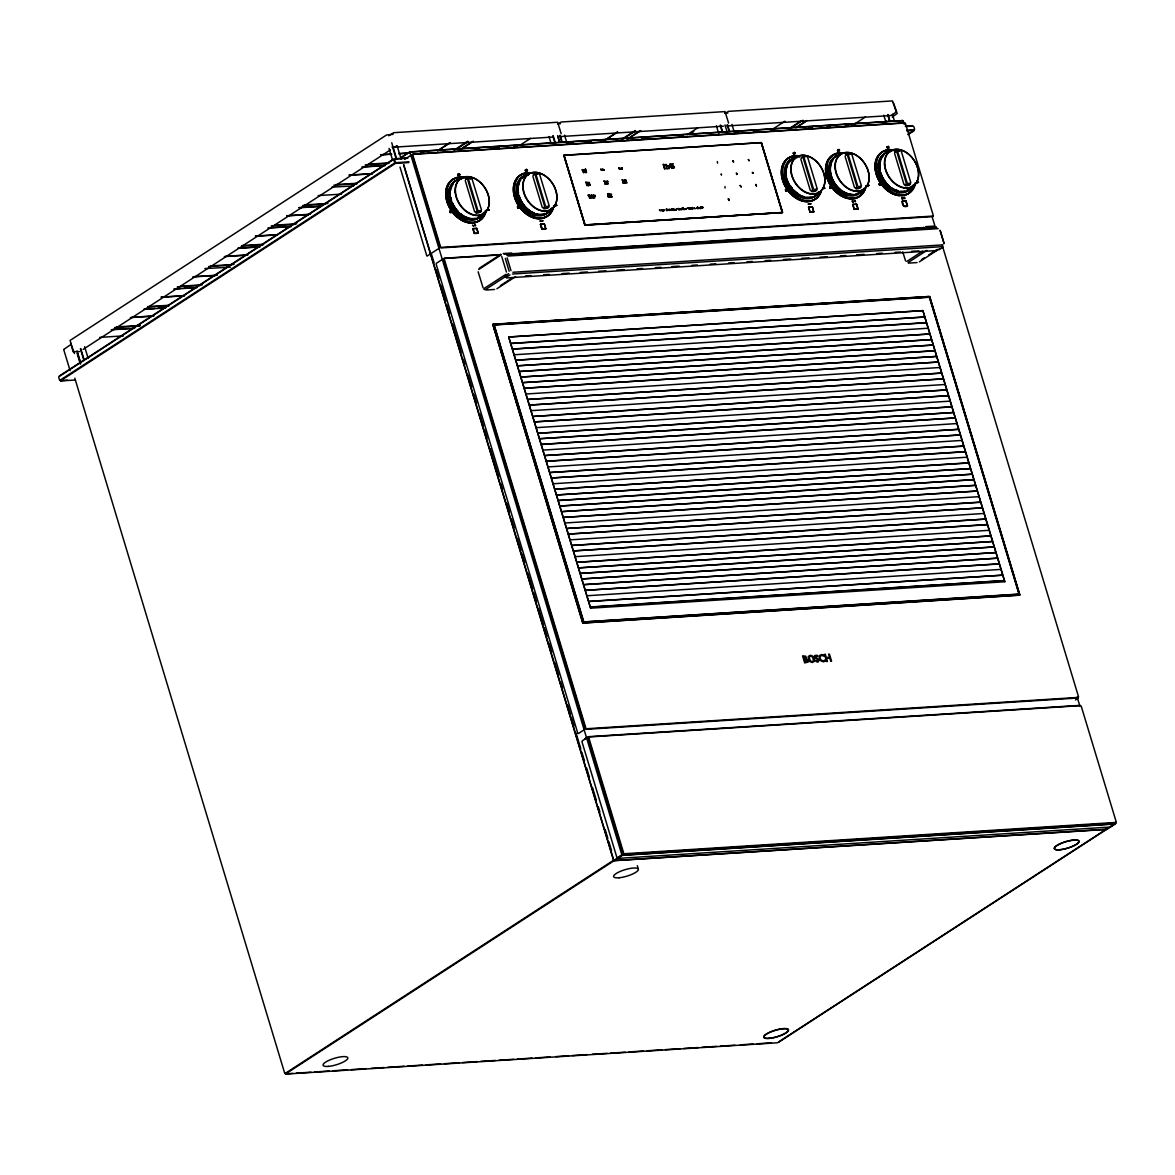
<?xml version="1.0" encoding="UTF-8"?>
<svg xmlns="http://www.w3.org/2000/svg" width="1175" height="1175" viewBox="0 0 1175 1175"><rect width="100%" height="100%" fill="white"/><g stroke="black" fill="none" stroke-linecap="round" stroke-linejoin="round"><path stroke-width="1.5" d="M612.322 196.666L611.925 196.372M591.48 195.344L591.157 196.269L591.348 195.461M610.838 194.11L610.515 195.05L610.706 194.228M686.508 208.636L686.229 209.356L686.42 208.386M608.723 193.963L607.93 194.022M608.87 195.975L608.077 196.034C609.164 199.339 606.814 194.154 608.562 196.284L608.944 195.637L609.223 197.15M661.598 210.119L662.406 210.824M667.65 210.545L667.092 209.121L666.577 209.811C667.4 209.473 669.192 211.015 667.943 209.738M450.069 211.882L450.803 212.558L450.025 211.735M517.72 207.578L518.454 208.254L517.676 207.417M589.116 182.624L589.703 183.315M588.866 184.666L589.6 185.342L588.822 184.519M593.61 195.402L594.344 196.078L593.654 195.123M606.462 181.523L607.034 182.213M662.847 210.163L663.552 210.795L662.817 210.017M671.131 209.635L671.836 210.281L671.087 209.488M681.221 208.988L681.926 209.635M694.41 208.151L695.115 208.797L694.366 208.004M785.708 190.497L786.457 191.172L785.678 190.35M879.385 184.534L879.957 185.224M472.57 225.394L473.804 226.055L472.526 225.262M540.221 221.091C542.688 220.782 539.619 222.031 540.133 220.812M591.803 195.505L593.052 196.152L591.759 195.358M673.907 209.444L675.082 210.061L673.863 209.312M852.448 201.204L853.168 201.894L852.492 200.94M829.902 187.53L830.519 188.367M683.953 208.665L684.687 209.458M901.827 197.914L902.444 198.751M561.18 133.774L557.655 122.244L393.728 132.687L388.661 135.757M728.588 123.111L725.063 111.581L561.136 122.024L557.523 124.139M806.168 658.999L805.8 656.208L802.554 655.826L804.699 662.935L808.077 662.083L808.136 660.776L806.168 659.013M693.911 208.386L694.014 208.195M583.74 170.448L582.932 169.699L583.784 170.581M602.481 170.272L601.673 169.508L602.364 170.287M625.541 182.903C623.646 182.668 626.892 182.184 625.717 182.962M699.727 208.357L699.507 207.843M585.444 170.228L584.651 169.685L585.502 170.419M612.234 196.857L611.529 196.387M670.969 210.237L670.293 209.796M686.009 209.282L685.73 208.812M689.769 209.032L689.49 208.577M692.222 208.636L691.047 208.342L691.899 207.637M697.715 208.283L696.54 207.99L697.392 207.285M590.07 198.164L589.439 197.077M606.285 183.785L604.993 183.476M590.584 195.814L590.54 195.711M855.077 200.954L855.473 201.748L855.033 200.235M63.92 349.269L71.029 344.451M83.146 349.372L390.467 149.871M393.552 147.874L396.621 145.876M59.279 376.059L393.522 159.08M59.014 376.587L393.243 159.624M409.634 152.016L401.542 157.259L409.546 152.162M60.101 380.201L394.33 163.222M60.674 380.685L394.918 163.707M404.729 159.286L411.749 154.718M437.849 150.503L450.098 142.542M437.673 150.855L449.937 142.895M453.976 150.209L467.768 141.25M455.885 149.519L468.135 141.573M462.788 147.844L471.983 141.881M459.543 150.194L473.349 141.235M465.814 178.908L467.077 178.086M465.506 179.525L466.769 178.703M519.805 145.333L530.571 138.356M470.103 179.232L471.366 178.409M475.376 212.22L476.639 211.397M533.465 174.605L534.728 173.782M533.156 175.222L534.419 174.399M476.037 212.778L477.3 211.955M537.092 174.37L538.356 173.547M479.988 211.926L481.251 211.103M479.679 212.543L480.942 211.72M603.935 140.706L617.639 131.806M605.287 140.06L617.462 132.158M427.215 256.003L439.847 247.793M621.487 139.472L635.205 130.572M623.396 138.797L635.572 130.88M630.285 137.123L639.42 131.189M436.322 263.332L443.137 258.897M627.068 139.458L640.772 130.557M543.026 207.916L544.289 207.094M543.687 208.474L544.95 207.652M547.623 207.623L548.887 206.8M547.315 208.239L548.578 207.417M479.268 268.297L500.844 254.285M478.666 269.53L500.227 255.533M687.213 134.67L697.965 127.693M689.196 134.552L693.808 131.556M724.931 113.476L728.529 111.361L892.471 100.918L896.334 111.904L891.561 115.312M484.335 288.345L505.911 274.333M504.707 276.169L508.613 273.628M485.672 289.447L507.233 275.449M506.117 277.344L510.023 274.803M500.388 285.628L510.449 279.092M496.893 288.742L515.59 276.61M771.108 130.175L784.915 121.231M788.777 128.883L801.042 120.922M790.687 128.207L802.951 120.247M797.59 126.533L806.784 120.555M795.886 127.869L806.608 120.907M511.566 343.497L924.138 317.044L511.551 343.32M801.453 157.538L802.716 156.716M801.144 158.155L802.408 157.333M854.622 124.021L865.373 117.03M513.255 349.107L925.841 322.831M514.944 354.718L927.53 328.266M883.013 122.993L886.082 120.996M892.236 117.015L897.186 113.476L893.323 102.489M845.692 154.718L846.955 153.896M845.383 155.335L846.646 154.513M849.319 154.483L850.582 153.661M519.982 371.388L932.598 345.083L520.07 371.52M811.014 190.849L812.277 190.027M811.69 191.407L812.953 190.585M815.626 190.556L816.889 189.733M815.318 191.172L816.581 190.35M908.275 134.082L914.4 130.102M907.996 134.626L914.135 130.645M895.13 151.56L896.393 150.752M894.821 152.177L896.084 151.369M898.757 151.34L900.021 150.518M526.841 393.948L939.339 367.54M855.253 188.029L856.516 187.207M855.914 188.588L857.177 187.765M859.542 188.353L860.805 187.53M531.878 410.618L944.465 384.533M904.691 184.886L905.954 184.064M905.352 185.444L906.615 184.622M909.288 184.593L910.552 183.77M908.98 185.209L910.243 184.387M536.96 427.627L949.532 401.174M541.998 444.297L954.614 417.992L542.086 444.429M543.731 450.069L956.318 423.602M547.08 461.129L959.74 434.985L547.124 461.29M548.857 466.872L961.356 440.463M920.466 229.243L923.344 227.377M963.089 446.045L550.546 472.482M553.895 483.718L966.467 457.251M906.836 261.438L922.654 251.156M908.158 262.539L926.855 250.407M557.288 494.939L969.904 468.634L557.317 494.91M921.45 259.66L924.314 257.795M928.632 254.99L937.268 249.394M919.393 261.834L939.515 248.762M939.016 249.776L942.923 247.235M558.962 500.359L971.593 474.245L559.021 500.521M564.059 517.367L976.675 491.077L564.088 517.352M565.792 522.948L978.334 496.702M570.83 539.81L983.46 513.504M572.519 545.42L985.149 519.115L572.563 545.391M575.912 556.627L988.498 530.351M579.304 567.848L991.92 541.543L579.334 567.819M580.949 573.297L993.565 546.992L581.023 573.429M934.257 350.723L521.671 376.999L934.345 350.855M584.327 584.518L996.958 558.213L584.372 584.68M998.691 563.985L586.075 590.276L998.647 563.824M587.75 595.71L1000.336 569.434M589.453 601.497L1002.084 575.207L589.409 601.336M591.157 607.108L1003.729 580.641L591.143 606.917M946.11 389.982L533.582 416.42L946.154 389.953M951.192 406.8L538.664 433.237L951.28 406.947M964.793 451.832L552.162 477.946L964.778 451.655M968.171 462.862L555.54 489.167L968.215 463.023M578.306 733.597L585.121 729.176M974.942 485.304L562.311 511.595L974.986 485.466M585.091 738.678L587.75 736.96M582.198 740.911L587.5 737.459M980.023 502.312L567.393 528.427L980.023 502.122M986.809 524.74L574.164 550.869L986.794 524.564M990.187 535.962L577.601 562.238L990.231 535.932M285.187 1073.451L613.35 860.408M617.448 857.706L622.765 854.254M613.761 860.57L621.854 855.327M285.672 1073.862L623.293 854.71M1075.477 699.962L1078.209 698.185M778.452 1042.034L1106.615 829.007M1110.698 826.289L1116 822.838M778.217 1042.504L1106.395 829.462M1110.448 826.789L1115.751 823.337M1107.129 829.3L1115.295 823.895M692.281 208.856L691.341 208.797L691.972 207.858M697.774 208.518L696.834 208.445L697.465 207.505M701.343 207.108L701.725 208.386L701.725 207.241M606.241 183.667C603.744 185.224 605.947 181.493 605.184 184.152M492.766 324.3L929.219 296.452M493.955 324.799L929.352 297.04M1019.092 594.271L583.784 622.001M1019.621 595.211L583.153 623.073M563.853 155.203L761.209 142.586M478.078 233.296L474.23 233.34L472.923 228.699L476.492 228.464M808.576 207.152L809.913 212.073M813.732 211.926L812.468 207.05L813.643 211.794L810.089 212.161M852.742 204.362L856.678 204.288M858.029 209.077L854.328 209.341M907.467 205.933C902.532 209.723 899.125 197.517 906.116 201.145M600.939 169.67C600.234 168.554 602.437 171.756 600.807 169.024M619.107 168.524C618.256 167.614 620.679 170.404 618.975 167.863M393.096 134.347L386.663 134.919L70.103 340.412L73.026 351.707L79.415 351.575M557.611 123.874L560.504 123.683M725.004 113.211L727.898 113.02M392.171 147.286L552.456 137.078M559.579 136.623L723.506 126.18M726.972 125.96L890.914 115.532M409.913 151.913L902.797 120.526M410.06 152.001L902.929 120.614M380.641 154.718L391.466 154.028M398.692 153.572L409.517 152.882M420.356 152.192L423.955 151.972M475.978 148.652L479.591 148.417M494.029 147.507L499.448 147.154M513.886 146.243L517.499 146.008M567.892 142.792L573.312 142.454M587.75 141.529L591.363 141.308M641.579 138.107L646.999 137.754M661.437 136.843L665.05 136.608M679.488 135.698L683.101 135.463M735.3 132.143L738.913 131.908M753.351 130.983L756.964 130.763M808.987 127.443L812.586 127.208M827.038 126.298L830.637 126.063M845.075 125.152L848.688 124.917M380.95 154.924L391.774 154.233M399.001 153.763L409.825 153.073M412.675 154.101L904.559 122.787M413.012 154.322L904.897 122.993M394.536 158.757L407.358 157.935M905.279 126.224L912.608 125.769M395.02 159.066L407.828 158.243M905.763 126.533L913.078 126.063M369.023 164.148L388.866 162.884M396.107 162.664L408.915 161.842M906.85 130.131L914.165 129.661M365.293 164.838L388.763 163.34M395.931 163.384L408.753 162.576M906.674 130.866L914.003 130.396M363.325 166.791L383.182 165.513M361.827 167.1L385.282 165.602M761.429 142.63L563.853 155.408L584.739 225.012M349.048 175.075L372.255 173.606M349.357 175.266L372.563 173.797M458.514 174.106L459.704 174.267L458.588 174.326M794.168 152.735C794.491 151.149 795.005 154.042 795.152 152.897M838.392 149.915L839.582 150.062L838.465 150.136M888.932 147.977C887.081 144.995 889.475 146.919 887.903 146.993M839.493 151.12C838.436 146.376 838.73 152.647 838.818 150.121M335.8 184.607L357.215 183.241M333.906 185.18L357.112 183.697M582.183 169.876C582.389 170.272 582.403 168.936 582.242 170.067M717.308 161.533L717.602 163.178M602.393 168.921L602.672 170.434M468.238 177.719L470.558 177.572M535.888 173.415L538.209 173.268M803.891 156.348L806.197 156.187M848.115 153.528L850.436 153.382M897.553 150.371L899.859 150.224M468.796 178.071L471.102 177.91M536.432 173.753L538.752 173.606M621.663 168.216L621.957 169.215M804.434 156.686L806.74 156.539M848.658 153.866L850.979 153.719M898.097 150.723L900.417 150.576M619.049 168.715L618.858 168.069M331.908 187.119L353.631 185.958M585.4 171.021L585.693 172.534M465.976 179.188L468.282 179.041M895.277 151.854L897.597 151.707M318.19 195.593L341.558 194.11M589.028 182.345L589.174 183.344M606.373 181.244L606.667 182.228M606.55 182.727L606.843 184.24M622.706 181.89C624.703 184.813 622.251 179.819 622.926 183.212M587.617 184.46L587.911 185.444L586.883 185.518L586.428 184.005L587.617 185.459M588.499 184.402L588.558 185.914L588.543 184.548M589.718 184.328L590.305 185.253L589.615 184.504M626.363 181.993L626.951 182.918L626.26 182.169M304.531 204.935L327.898 203.451M302.621 205.507L324.183 204.142M298.847 207.578L320.408 206.198M299.155 207.769L320.716 206.389M724.946 186.575L725.063 188.029M593.14 195.138L593.272 196.137M286.656 215.73L310.127 214.232M608.107 195.197L607.651 193.699L608.797 193.625L609.252 195.123M286.964 215.921L308.628 214.54M610.736 195.52L611.352 197.003L610.956 196.225M594.55 197.077L594.682 198.076M487.816 208.665L488.11 210.178M823.469 187.295L823.763 188.808M518.395 207.241L518.689 208.239M786.545 190.159L786.677 191.158M478.666 210.766L480.972 210.619M546.316 206.447L548.622 206.301M814.304 189.381L816.61 189.234M858.543 186.561L860.849 186.414M907.967 183.417L910.287 183.271M478.475 211.588L480.781 211.441M546.111 207.285L548.431 207.138M814.113 190.218L816.419 190.071M858.337 187.398L860.658 187.251M907.776 184.255L910.096 184.108M275.038 225.145L296.702 223.779M271.322 225.85L294.778 224.352M476.198 213.057L478.504 212.91M543.849 208.753L546.155 208.607M811.837 191.687L814.158 191.54M856.076 188.867L858.382 188.72M905.514 185.723L907.82 185.577M269.339 227.788L289.197 226.525M267.841 228.097L291.312 226.613M669.207 208.974L669.633 210.413M661.848 209.943L663.053 210.839L662.245 209.928M673.818 209.179L674.112 210.134L673.672 209.194M681.148 208.724L681.28 209.679M683.923 208.548L684.202 209.488L683.762 208.548M703.017 207.329L702.18 207.373L703.061 207.49M255.328 236.072L276.992 234.692M255.636 236.263L277.3 234.882M669.985 210.398L669.956 209.811M685.025 209.429L684.996 208.827M702.562 208.313L702.415 207.27M475.155 224.44L475.611 225.938L475.155 224.983M904.295 197.106L904.912 198.59L904.456 197.635M855.106 201.601L854.989 200.94M853.52 201.865L853.491 201.233M902.958 198.722L902.929 198.09M474.509 233.473L478.166 233.135L476.742 228.391L472.879 228.596L474.421 233.267M542.101 229.228L540.471 224.337L544.216 223.984M812.351 206.947L808.532 207.226L812.131 207.094M540.515 224.396L544.143 224.161M856.369 204.274L852.712 204.553L854.093 209.15M902.165 201.366L905.808 201.131L907.306 205.831M241.903 245.604L263.567 244.224M241.8 246.074L263.45 244.694M585.238 224.954L782.535 212.484L761.429 142.939M584.783 224.924L782.447 212.543L585.018 225.233M238.011 248.131L257.868 246.868M238.319 248.322L259.983 246.941M542.16 229.154L545.846 228.89L541.954 229.198M810.148 212.088L813.805 211.75M854.387 209.267L858.073 209.003M225.806 256.282L247.47 254.916M224.308 256.605L247.778 255.107M441.11 247.396L932.994 216.068M440.992 247.91L932.877 216.597M210.575 265.932L234.045 264.448M208.665 266.519L230.329 265.139M204.876 268.576L230.462 267.166M503.179 253.55L511.757 253.007M925.665 226.643L934.257 226.099M444.15 258.221L500.814 254.608M504.266 254.241L924.901 227.598M926.767 227.333L935.873 226.907M444.532 258.456L501.196 254.843M512.168 254.152L923.447 227.965M932.583 227.377L936.24 227.142M506.851 255.313L936.945 227.921M508.026 256.047L938.12 228.655M194.198 276.639L217.404 275.17M192.729 276.947L215.921 275.479M180.95 286.171L202.364 284.805M177.278 286.862L200.47 285.378M175.281 288.8L180.627 288.463M184.196 288.242L194.903 287.552M173.797 289.109L197.003 287.64M512.917 272.262L943.011 244.87M512.506 274.025L942.6 246.632M161.093 297.099L184.284 295.615M161.401 297.29L184.593 295.806M525.401 275.934L530.894 275.582M543.717 274.774L549.195 274.421M562.017 273.599L569.332 273.143M580.318 272.438L587.632 271.968M598.618 271.278L605.933 270.808M616.919 270.103L624.233 269.633M637.056 268.825L642.534 268.473M655.356 267.665L660.849 267.312M671.821 266.608L679.15 266.137M691.957 265.33L697.451 264.977M710.258 264.155L715.751 263.817M728.559 262.994L734.052 262.642M746.859 261.834L752.352 261.482M765.16 260.659L770.653 260.321M783.461 259.499L790.79 259.029M801.761 258.338L809.09 257.868M820.077 257.163L827.391 256.708M840.198 255.886L845.692 255.533M856.678 254.843L863.992 254.373M876.8 253.55L882.293 253.198M895.1 252.39L900.593 252.037M911.58 251.347L918.894 250.877M506.44 277.946L936.534 250.569M147.844 306.616L169.259 305.25M147.727 307.086L169.156 305.72M143.952 309.142L154.659 308.467M158.228 308.232L163.589 307.894M144.261 309.333L165.675 307.968M485.98 290.019L494.572 289.476M908.466 263.112L917.058 262.568M131.835 317.294L153.484 315.913M130.337 317.603L153.793 316.119M116.604 326.944L140.06 325.446M114.68 327.531L139.957 325.916M112.712 329.47L128.956 328.442M111.214 329.778L134.67 328.295M99.713 337.401L123.404 335.888M929.543 296.511L492.81 324.388L582.594 622.794M492.751 324.623L501.887 324.036M507.365 323.683L520.143 322.875M525.607 322.523L538.385 321.715M543.863 321.363L556.642 320.555M562.12 320.202L574.898 319.394M580.377 319.042L593.155 318.219M598.633 317.882L611.411 317.059M616.89 316.707L629.668 315.899M636.967 315.429L649.746 314.621M655.224 314.268L668.002 313.461M673.481 313.108L686.259 312.3M691.737 311.948L704.515 311.14M709.994 310.787L722.772 309.965M728.236 309.627L741.014 308.805M746.492 308.452L759.27 307.644M764.749 307.292L777.527 306.484M783.005 306.132L795.783 305.324M803.083 304.854L814.04 304.163M821.34 303.693L834.118 302.886M839.596 302.533L852.374 301.711M857.853 301.373L870.631 300.55M876.109 300.198L888.888 299.39M894.366 299.037L907.144 298.23M912.623 297.877L925.401 297.069M493.911 325.02L929.249 297.246M513.211 348.946L925.827 322.655M60.336 380.627L67.665 380.157M60.821 380.935L75.464 379.995M550.517 472.497L963.133 446.206M1004.801 581.742L922.874 310.597L1004.801 581.742L590.599 608.18L508.716 337.049L590.599 608.107M583.857 621.913L1019.195 594.065L929.631 297.275M583.285 622.926L1019.709 595.035M586.516 728.735L1078.224 697.421M586.384 729.308L1078.092 697.994M588.69 736.666L1080.075 705.367M589.145 736.945L1080.53 705.646M624.395 853.74L1115.78 822.441M624.248 854.401L1115.633 823.117M622.353 855.165L1115.222 823.778M622.309 855.371L1115.178 823.983M618.123 858.382L1109.508 827.082M614.731 860.555L1106.277 829.256M613.835 860.702L1106.835 829.403M285.378 1073.818L292.692 1073.362M296.35 1073.128L310.964 1072.188M314.621 1071.967L329.235 1071.027M332.892 1070.792L347.506 1069.867M351.163 1069.632L365.777 1068.707M371.271 1068.354L384.063 1067.532M387.706 1067.311L404.156 1066.254M407.813 1066.019L422.427 1065.093M426.084 1064.858L440.698 1063.933M444.356 1063.698L458.984 1062.773M462.627 1062.538L477.256 1061.598M480.913 1061.363L495.527 1060.438M499.184 1060.203L513.798 1059.277M517.455 1059.042L532.069 1058.117M535.727 1057.882L550.341 1056.942M555.819 1056.604L568.612 1055.782M572.269 1055.547L586.898 1054.621M592.376 1054.269L606.99 1053.343M610.648 1053.108L625.262 1052.183M628.919 1051.948L643.533 1051.008M647.19 1050.773L661.804 1049.848M665.461 1049.613L680.09 1048.688M683.732 1048.453L698.361 1047.527M702.018 1047.292L716.633 1046.352M720.29 1046.132L734.904 1045.192M740.382 1044.839L753.175 1044.032M756.832 1043.797L771.446 1042.871M285.789 1074.082L777.351 1042.783M810.794 203.598C810.677 204.773 810.75 203.789 810.853 203.774M610.897 196.049L611.015 197.033M903.663 206.168L907.511 205.845L906.131 201.087M542.806 220.665C542.718 221.869 542.732 220.841 542.85 220.841M74.48 353.513L70.647 342.968M483.85 289.168L484.629 289.667M903.325 198.223L903.692 198.061M853.887 201.366L854.254 201.219M809.648 204.186L810.03 204.039M698.361 208.137L698.714 207.99M692.868 208.489L693.221 208.328M680.428 209.267L680.795 209.121M675.273 209.605L675.64 209.458M607.695 183.711L608.077 183.55M611.206 194.521L611.587 194.374M593.786 197.65L594.153 197.503M541.66 221.252L542.028 221.106M474.01 225.571L474.392 225.409M660.879 210.398L661.158 210.163M661.319 210.663L662.083 209.928M929.616 296.658L1019.68 594.814M761.473 142.718L782.521 212.322M544.392 224.087L545.876 228.743M583.578 621.883L494.029 324.961M913.871 126.724L914.635 129.118M940.279 230.711L944.142 243.519M940.029 230.271L943.892 243.078M905.455 123.478L933.332 215.671M942.247 245.384L1078.591 696.981M1081.25 706.263L1116.221 821.927M903.149 120.805L904.236 124.374M932.333 217.434L935.535 228.023M1077.137 697.069L1079.825 705.911M892.398 114.269L894.439 120.981M901.313 151.34L910.816 182.639M888.021 114.548L890.018 121.172M887.639 114.665L889.637 121.289M897.685 151.56L907.071 182.668M896.833 151.839L906.219 182.933M883.791 115.179L886.347 123.551M894.557 153.308L903.942 184.402M888.138 146.625L888.726 146.581M888.241 146.963L888.564 148.006L887.947 146.669M902.341 201.322L903.619 205.963M929.792 296.732L1019.783 594.726M929.396 297.363L1018.975 594.109M902.723 251.817L905.572 260.909M851.875 154.483L861.378 185.782M848.247 154.718L857.632 185.812M847.395 154.982L856.781 186.076M845.119 156.466L854.504 187.559M856.707 204.23L857.985 208.944L856.487 204.377M838.715 149.768L839.288 149.739M852.903 204.465L854.181 209.106M807.651 157.303L817.154 188.602M804.008 157.523L813.408 188.632M803.157 157.803L812.542 188.896M800.88 159.271L810.28 190.379M795.093 152.677L794.506 152.706M794.579 152.926L794.888 153.969L794.373 152.941M808.664 207.285L810.06 211.897M761.268 142.983L782.242 212.44M731.937 124.477L734.478 132.848M727.56 124.756L729.558 131.38M727.178 124.888L729.176 131.497M724.99 124.932L727.046 131.644M720.613 125.211L722.61 131.82M720.246 125.328L722.243 131.953M716.398 125.843L718.894 134.112M721.509 174.811L721.244 173.9L721.318 174.825M683.542 208.562L683.835 209.517M682.748 208.313L683.13 209.561L682.587 208.313M673.451 209.209L673.73 210.149M672.658 208.944L673.025 210.193L672.482 208.959M662.406 209.914L662.906 210.839M564.529 135.14L567.084 143.512M560.152 135.419L562.149 142.043M559.77 135.536L561.782 142.16M564.103 155.35L585.062 224.807M563.941 155.408L584.9 224.851M553.219 135.859L555.217 142.483M552.837 135.977L554.835 142.601M548.989 136.506L551.046 143.218M539.648 174.37L549.151 205.669M536.02 174.59L545.406 205.698M535.168 174.869L544.554 205.963M532.892 176.338L542.277 207.446M544.451 224.175L545.641 228.861M527.164 169.964L527.472 170.992L526.958 169.978M526.312 169.787C526.518 167.32 527.208 173.195 526.385 170.008M540.676 224.352L542.072 228.963M540.441 224.469L541.851 229.096M507.13 257.839L510.993 270.647M505.309 258.412L509.172 271.219M501.725 256.473L506.44 272.086M471.998 178.673L481.5 209.987M468.37 178.908L477.755 210.002M467.518 179.173L476.903 210.281M465.241 180.656L474.627 211.75M476.83 228.42L478.196 233.193M459.454 174.047L459.822 175.31L459.513 174.267M458.837 173.959L459.249 175.339L458.94 174.311M478.137 271.777L483.072 287.816M494.161 324.932L583.755 621.663M493.133 324.535L583.079 622.471M492.883 324.608L582.844 622.544M637.32 865.681L638.275 868.81M588.793 737.621L623.675 853.123M412.748 154.85L440.552 246.926M444.238 259.043L585.899 728.206M412.219 155.027L440.023 247.088M443.651 259.22L585.312 728.397M588.102 737.841L622.97 853.344M409.957 152.221L621.913 855.047M581.977 741.822L616.846 857.309M436.131 264.096L577.792 733.273M431.416 253.962L434.06 262.73M436.175 269.751L438.833 278.534M440.948 285.554L445.722 301.343M446.779 304.854L449.423 313.622M452.61 324.153L461.085 352.236M463.2 359.256L464.786 364.514M467.973 375.045L471.674 387.324M473.789 394.345L476.448 403.113M479.62 413.644L483.336 425.938M484.394 429.448L487.038 438.216M490.225 448.747L498.699 476.815M500.814 483.836L502.401 489.108M506.645 503.15L509.289 511.918M511.404 518.939L514.062 527.707M517.235 538.238L520.951 550.517M522.008 554.027L524.652 562.81M527.839 573.341L532.598 589.13M533.656 592.641L536.314 601.409M538.429 608.43L543.202 624.219M544.26 627.729L546.904 636.512M549.033 643.533L551.677 652.301M554.85 662.832L558.566 675.111M560.681 682.132L562.267 687.39M567.569 704.941L570.213 713.724M571.285 717.235L573.929 726.003M576.044 733.024L580.817 748.813M581.875 752.323L584.518 761.092M586.648 768.112L589.292 776.895M592.464 787.426L596.18 799.705M598.295 806.726L599.882 811.984M605.184 829.535L607.842 838.304M608.9 841.814L611.543 850.597M403.745 164.676L613.556 859.571M403.524 164.72L613.6 860.511M397.121 145.803L401.174 159.139M399.999 167.1L426.76 255.709M391.745 142.777L396.753 159.33M392.377 146.199L396.372 159.447M394.653 159.8L395.314 162.003M393.904 160.035L394.565 162.238M389.028 148.373L392.582 160.064M84.629 346.684L88.169 358.375M80.752 348.623L84.248 360.211M80.37 348.74L83.866 360.328M77.021 350.914L80.576 362.605M77.579 353.396L80.693 363.751M77.153 353.543L80.267 363.883M74.818 378.203L284.702 1073.26M63.788 349.827L70.103 370.624M58.779 377.586L59.543 379.966M913.195 185.312A22.017 15.818 57 0 1 883.806 180.465A22.017 15.818 57 0 1 890.826 151.34M913.166 185.121A21.811 15.672 57 0 1 884.041 180.304A21.811 15.672 57 0 1 891.002 151.443M911.991 186.105A22.017 15.818 57 0 1 883.424 182.419A22.017 15.818 57 0 1 887.492 152.427M899.521 192.671A21.811 15.672 57 0 1 897.23 192.289M890.356 189.19A21.811 15.672 57 0 1 878.357 170.963M878.004 168.348A21.811 15.672 57 0 1 878.195 163.369M909.244 189.469A21.811 15.672 57 0 1 907.643 190.761M861.437 191.114A22.017 15.818 57 0 1 833.986 185.577A22.017 15.818 57 0 1 836.057 156.231M838.054 155.585A22.017 15.818 57 0 1 840.184 155.262M863.757 188.47A22.017 15.818 57 0 1 835.19 184.798A22.017 15.818 57 0 1 839.244 154.806M862.612 190.115A21.811 15.672 57 0 1 834.602 183.462A21.811 15.672 57 0 1 839.435 154.909M847.792 195.447A21.811 15.672 57 0 1 828.918 174.106M828.566 171.491A21.811 15.672 57 0 1 828.757 166.527M818.402 193.141A22.017 15.818 57 0 1 789.38 185.209A22.017 15.818 57 0 1 797.164 157.303M818.373 192.935A21.811 15.672 57 0 1 789.615 185.062A21.811 15.672 57 0 1 797.326 157.406M818.329 192.068A22.017 15.818 57 0 1 789.762 188.397A22.017 15.818 57 0 1 793.815 158.39M798.941 196.504A21.811 15.672 57 0 1 787.485 184.754M786.281 182.184A21.811 15.672 57 0 1 784.342 174.311M789.997 160.285A21.811 15.672 57 0 1 791.803 159.301M549.21 210.986A22.017 15.818 57 0 1 520.173 203.055A22.017 15.818 57 0 1 527.957 175.148M551.53 208.357A22.017 15.818 57 0 1 522.141 203.495A22.017 15.818 57 0 1 529.161 174.37M551.501 208.151A21.811 15.672 57 0 1 523.183 204.509A21.811 15.672 57 0 1 527.208 174.796M535.565 215.333A21.811 15.672 57 0 1 533.244 214.614M530.938 213.571A21.811 15.672 57 0 1 518.293 199.251M517.352 196.636A21.811 15.672 57 0 1 516.692 193.993M516.53 186.414A21.811 15.672 57 0 1 517.088 184.137M483.88 212.66A22.017 15.818 57 0 1 454.49 207.799A22.017 15.818 57 0 1 461.511 178.673M483.85 212.469A21.811 15.672 57 0 1 454.725 207.652A21.811 15.672 57 0 1 461.687 178.791M482.675 213.439A22.017 15.818 57 0 1 454.108 209.767A22.017 15.818 57 0 1 458.177 179.775M467.914 219.637A21.811 15.672 57 0 1 449.438 188.441M452.742 182.947A21.811 15.672 57 0 1 454.343 181.655M479.943 216.817A21.811 15.672 57 0 1 478.343 218.109M911.888 190.277A24.616 17.684 57 0 1 879.443 181.405A24.616 17.684 57 0 1 888.138 150.209M890.65 150.238A24.616 17.684 57 0 1 893.235 150.679M914.091 185.856A24.616 17.684 57 0 1 913.151 188.206M908.319 193.434A24.411 17.552 57 0 1 901.71 195.593M899.227 195.564A24.411 17.552 57 0 1 877.314 177.161A24.411 17.552 57 0 1 881.47 152.632M885.715 150.811A24.411 17.552 57 0 1 888.08 150.459M913.827 185.826A24.411 17.552 57 0 1 912.887 188.147M911.638 190.218A24.411 17.552 57 0 1 910.111 191.98M915.531 182.771A24.616 17.684 57 0 1 894.116 193.552A24.616 17.684 57 0 1 875.845 165.763A24.616 17.684 57 0 1 894.058 150.136A24.411 17.552 57 0 0 876.109 165.748A24.411 17.552 57 0 0 894.248 193.302A24.411 17.552 57 0 0 915.487 182.61M866.092 185.914A24.616 17.684 57 0 1 844.693 196.695A24.616 17.684 57 0 1 826.407 168.921A24.616 17.684 57 0 1 844.619 153.293M866.048 185.753A24.411 17.552 57 0 1 844.81 196.445A24.411 17.552 57 0 1 826.686 168.892A24.411 17.552 57 0 1 844.752 153.396M863.713 191.349A24.616 17.684 57 0 1 831.768 187.236A24.616 17.684 57 0 1 836.321 153.705M860.673 195.138A24.411 17.552 57 0 1 830.02 184.563A24.411 17.552 57 0 1 836.277 153.954M863.449 191.305A24.411 17.552 57 0 1 862.2 193.361M820.429 191.819A24.616 17.684 57 0 1 787.544 190.056A24.616 17.684 57 0 1 794.476 156.172M796.988 156.216A24.616 17.684 57 0 1 799.573 156.642M819.21 194.11A24.411 17.552 57 0 1 810.412 201.219M808.047 201.571A24.411 17.552 57 0 1 783.652 183.124A24.411 17.552 57 0 1 789.82 157.509M792.038 156.774A24.411 17.552 57 0 1 794.418 156.437M796.9 156.466A24.411 17.552 57 0 1 799.47 156.892M821.237 191.29A24.616 17.684 57 0 1 787.441 188.206A24.616 17.684 57 0 1 797.81 155.673M821.207 191.114A24.411 17.552 57 0 1 787.676 188.044A24.411 17.552 57 0 1 797.957 155.79M552.426 208.886A24.616 17.684 57 0 1 520.525 208.401A24.616 17.684 57 0 1 524.094 173.592M526.488 173.239A24.616 17.684 57 0 1 528.985 173.283M553.866 205.801A24.616 17.684 57 0 1 532.466 216.582A24.616 17.684 57 0 1 514.18 188.793A24.616 17.684 57 0 1 532.393 173.166M553.822 205.64A24.411 17.552 57 0 1 532.583 216.332A24.411 17.552 57 0 1 514.459 188.778A24.411 17.552 57 0 1 532.525 173.283M546.654 216.464A24.411 17.552 57 0 1 517 203.055A24.411 17.552 57 0 1 524.05 173.841M549.973 213.248A24.411 17.552 57 0 1 548.446 215.01M483.836 215.539A24.616 17.684 57 0 1 452.874 212.704A24.616 17.684 57 0 1 454.211 178.629M456.443 177.895A24.616 17.684 57 0 1 463.919 178.013M485.393 210.633A24.616 17.684 57 0 1 484.776 213.204M482.323 217.551A24.411 17.552 57 0 1 451.89 211.412A24.411 17.552 57 0 1 454.182 178.879M458.779 177.807A24.411 17.552 57 0 1 461.261 177.851M464.742 177.484A24.616 17.684 57 0 0 446.529 193.111A24.616 17.684 57 0 0 464.815 220.885A24.616 17.684 57 0 0 486.215 210.105A24.411 17.552 57 0 1 464.947 220.65A24.411 17.552 57 0 1 446.808 193.082A24.411 17.552 57 0 1 464.874 177.587M904.691 190.952A21.047 15.128 57 0 1 900.505 191.231M898.302 190.864A21.047 15.128 57 0 1 891.663 187.868M889.578 186.282A21.047 15.128 57 0 1 887.624 184.46M885.818 182.419A21.047 15.128 57 0 1 880.736 172.828M883.673 155.482A21.047 15.128 57 0 0 880.104 170.287A20.842 14.981 57 0 1 880.516 160.96M908.348 189.381A21.047 15.128 57 0 1 906.601 190.335M898.17 190.761A20.842 14.981 57 0 1 895.952 190.071M889.534 186.223A20.842 14.981 57 0 1 887.595 184.416M885.803 182.389A20.842 14.981 57 0 1 880.765 172.901M858.91 192.538A21.047 15.128 57 0 1 855.268 194.11M853.212 194.404A21.047 15.128 57 0 1 842.225 191.011M840.14 189.439A21.047 15.128 57 0 1 832.913 160.153M850.92 194.272A20.842 14.981 57 0 1 831.078 164.103M811.029 196.93A21.047 15.128 57 0 1 806.843 197.194M804.625 196.827A21.047 15.128 57 0 1 802.393 196.137M800.175 195.123A21.047 15.128 57 0 1 793.947 190.423M786.428 176.25A21.047 15.128 57 0 1 791.539 160.197M793.287 159.257A21.047 15.128 57 0 1 795.196 158.625M797.928 193.743A20.842 14.981 57 0 1 793.918 190.379M786.134 173.841A20.842 14.981 57 0 1 786.839 166.923M544.95 213.365A21.047 15.128 57 0 1 536.637 213.894M534.405 213.204A21.047 15.128 57 0 1 519.071 195.858A20.842 14.981 57 0 0 529.94 210.824M520.687 180.039A21.047 15.128 57 0 0 518.439 193.317A20.842 14.981 57 0 1 518.851 183.99M522.008 178.512A21.047 15.128 57 0 1 523.551 177.263M534.287 213.101A20.842 14.981 57 0 1 532.084 212.102M475.39 218.3A21.047 15.128 57 0 1 460.277 213.63M458.309 211.794A21.047 15.128 57 0 1 452.316 202.702A20.842 14.981 57 0 0 458.279 211.75M451.42 200.176A21.047 15.128 57 0 1 450.789 197.62M450.627 190.306A21.047 15.128 57 0 1 453.036 184.343M480.575 215.48A21.047 15.128 57 0 1 477.3 217.669M468.854 218.095A20.842 14.981 57 0 1 464.448 216.42M462.289 215.128A20.842 14.981 57 0 1 460.218 213.571M451.45 200.235A20.842 14.981 57 0 1 450.833 197.708M749.092 160.696L748.372 159.55L749.092 160.696M457.707 174.487L458.397 175.075L457.707 174.487M488.477 209.4L489.167 209.987L488.477 209.4M525.357 170.169L526.048 170.772L525.357 170.169M609.472 194.36L610.163 194.933L609.472 194.36M609.619 196.372L610.31 196.945L609.619 196.372M620.767 168.539L621.457 169.112L620.767 168.539M623.646 180.392L624.351 180.979L623.646 180.392M623.969 182.389L624.659 182.977L624.131 182.287M793.345 153.102L794.036 153.705L793.345 153.102M837.584 150.282L838.274 150.885L837.584 150.282M887.022 147.139L887.698 147.727L887.022 147.139M458.603 174.737C457.971 176.926 456.855 172.71 458.603 174.737M526.253 170.419C525.622 172.622 524.491 168.392 526.253 170.419M556.832 205.287L555.966 204.979L556.832 205.287M584.562 172.093L583.711 171.785L584.562 172.093M606.183 181.743L605.331 181.435L606.183 181.743M794.241 153.352C793.61 155.555 792.493 151.325 794.241 153.352M824.821 188.22L823.969 187.912L824.821 188.22M838.48 150.532C837.848 152.735 836.717 148.52 838.48 150.532M869.059 185.4L868.193 185.092L869.059 185.4M887.918 147.389C887.287 149.592 886.156 145.362 887.918 147.389M918.483 182.257L917.631 181.949L918.483 182.257M589.63 194.844L588.748 195.961C586.839 192.803 589.571 198.678 588.939 195.182L589.762 196.372L589.63 194.844M587.089 182.713L586.648 183.52L585.767 182.243L587.089 182.713M594.8 195.388L594.991 196.548L594.903 195.285M663.992 210.149C666.005 210.457 662.715 210.751 664.139 210.163M679.282 209.062C678.489 211.5 677.329 206.771 679.282 209.062M814.495 658.69L814.422 661.275L812.424 662.524L809.81 661.584L808.194 659.087L808.283 656.472L810.251 655.239L812.865 656.179L814.495 658.69M674.362 166.835L674.332 167.893L672.599 168.128L673.833 166.879L672.291 166.174L671.586 163.824L673.231 163.722L672.585 165.499L674.362 166.835M737.357 174.062L736.725 174.532L736.343 172.96L737.357 174.062M585.958 182.375L586.883 183.138L585.958 182.375M678.195 208.739L679.091 209.473L678.195 208.739M809.134 657.045L810.295 660.923L812.16 661.598L813.57 660.717L812.395 656.84L810.53 656.179L809.134 657.045M755.819 184.504L756.465 186.032L755.819 184.504M807.225 660.688L805.257 661.966L804.581 659.733L807.225 660.688M590.57 197.562C590.32 200.029 588.058 195.873 590.261 197.062L590.57 197.562M603.994 181.082L605.287 182.198L603.994 181.082M622.163 179.922L623.455 181.053L622.163 179.922M660.262 210.633L659.395 209.693L660.115 210.663M688.873 208.812L688.007 207.872L688.873 208.812M819.063 660.144L818.006 662.171L816.17 661.628L815.773 660.335L817.624 661.261L818.314 660.306L814.701 656.898L814.774 655.474L817.359 655.298L817.712 656.458L816.111 655.797L815.435 656.707L819.063 660.144M819.357 655.753L819.254 658.485L820.723 660.761L823.484 661.833L825.423 661.07L825.085 659.953L823.278 660.879L821.34 660.247L820.106 658.338L820.179 656.355L821.619 655.474L823.851 656.091L823.528 654.989L821.34 654.534L819.357 655.753M667.958 165.69L668.59 166.218L667.958 165.69M668.648 167.981L669.28 168.51L668.648 167.981M753.116 173.092C752.162 174.032 751.941 170.933 753.116 173.092M592.67 197.194L593.331 198.178L592.67 197.194M587.706 182.433L587.823 183.447L587.706 182.433M607.622 181.17L607.739 182.184L607.622 181.17M625.79 180.01L625.908 181.023L625.79 180.01M679.884 208.797L679.987 209.767L679.884 208.797M740.147 185.488L741.161 186.869L740.147 185.488M805.756 657.559L804.302 658.822L803.671 656.693L805.756 657.559M588.264 182.61L588.954 183.256L588.264 182.61M603.509 169.597L604.2 170.243L603.509 169.597M666.636 166.086L665.931 168.774L668.281 168.627L666.68 168.098L666.445 164.485L664.756 164.632L666.636 166.086M733.215 161.225C734.507 164.192 731.937 158.948 733.215 161.225M591.613 197.826C590.628 197.297 591.906 197.679 591.613 197.826M620.415 168.392L620.092 169.332L620.415 168.392M676.447 209.106L676.139 210.002L676.447 209.106M700.271 207.593L699.962 208.489L700.271 207.593M690.063 207.725L690.533 209.077L690.166 207.637M670.279 165.088L669.823 166.424L670.675 166.38L670.293 165.088M670.235 163.854L669.28 167.056L670.852 166.953L671.836 168.407L670.235 163.854M586.105 171.491L586.487 172.475L586.105 171.491M603.098 169.406L603.48 170.39L603.098 169.406M607.269 183.212L607.637 184.196L607.269 183.212M583.96 169.787L584.621 170.581L584.048 169.743M624.703 180.245L625.364 181.038L624.792 180.216M808.738 203.745C806.638 204.171 810.383 204.567 808.738 203.745M728.5 198.972L728.882 200.205L728.5 198.972M728.441 198.751L728.941 200.426L728.441 198.751M585.018 171.726L585.502 172.505L585.018 171.726M668.839 209.664L669.309 210.398L668.839 209.664M516.633 360.137L929.263 334.023L516.589 360.167M518.322 365.748L930.953 339.634L518.293 365.777M523.404 382.58L936.034 356.466L523.374 382.609M525.093 388.191L937.738 362.076L525.093 388.191M528.486 399.397L941.072 373.121L528.486 399.397M530.175 405.008L942.82 378.893L530.145 405.037M535.257 421.84L947.887 395.725L535.227 421.869M540.338 438.672L952.969 412.543L540.309 438.686M545.42 455.489L958.051 429.374L545.376 455.518M560.666 505.97L973.238 479.694L560.622 505.999M569.126 534.008L981.757 507.894L569.097 534.038M582.668 578.878L995.254 552.602L582.638 578.908M527.281 169.729L526.165 169.802L527.281 169.729M585.429 168.994L585.884 170.493L585.429 168.994M663.302 164.353L664.653 168.862L663.302 164.353M583.799 169.626L584.107 170.61L583.799 169.626M621.913 167.687L622.368 169.185L621.913 167.687M582.741 171.183L583.755 172.652L582.741 171.183M624.542 180.083L624.836 181.067L624.542 180.083M588.631 183.873L589.086 185.371L588.631 183.873M591.73 195.226L592.024 196.225L591.73 195.226M449.834 211.089L450.289 212.587L449.834 211.089M517.485 206.785L517.94 208.283L517.485 206.785M555.467 204.362L555.922 205.86L555.467 204.362M785.473 189.718L785.928 191.217L785.473 189.718M829.712 186.898L830.167 188.397L829.712 186.898M867.693 184.475L868.149 185.973L867.693 184.475M879.15 183.741L879.59 185.253L879.15 183.741M450.906 211.544L451.2 212.528L450.906 211.544M830.784 187.354L831.078 188.338L830.784 187.354M880.207 184.196L880.516 185.195L880.207 184.196M917.587 182.83L916.97 181.332L917.587 182.83M666.387 209.165L666.812 210.589L666.387 209.165M673.011 208.739L672.012 208.797L673.011 208.739M683.101 208.093L682.117 208.151L683.101 208.093M689.71 207.681L690.136 209.106L689.71 207.681M692.237 207.52L692.663 208.944L692.237 207.52M697.73 207.167L698.156 208.592L697.73 207.167M700.564 206.962L700.55 208.46L700.564 206.962M671.043 209.356L671.336 210.31L671.043 209.356M852.36 200.94L852.653 201.924L852.36 200.94M901.798 197.782L902.092 198.781L901.798 197.782M922.918 310.611L508.731 336.99L922.845 310.655M825.32 654.387L824.468 654.431L826.612 661.525L827.45 661.481L826.524 658.382L829.8 658.176L830.74 661.275L831.577 661.217L829.433 654.123L828.595 654.167L829.535 657.266L826.245 657.471L825.32 654.387M559.638 142.307L557.64 135.683L559.594 142.204M769.214 1038.303A12.94 3.378 -16.8 0 0 788.498 1030.211A12.94 3.378 -16.8 0 0 770.58 1031.856A12.94 3.378 -16.8 0 0 769.214 1038.303M769.331 1038.392A12.793 3.334 -16.8 0 0 788.396 1030.387A12.793 3.334 -16.8 0 0 770.683 1032.003A12.793 3.334 -16.8 0 0 769.331 1038.392M1059.733 849.701A12.94 3.378 -16.8 0 0 1079.032 841.608A12.94 3.378 -16.8 0 0 1061.113 843.253A12.94 3.378 -16.8 0 0 1059.733 849.701M1059.85 849.789A12.793 3.334 -16.8 0 0 1078.929 841.785A12.793 3.334 -16.8 0 0 1061.216 843.4A12.793 3.334 -16.8 0 0 1059.85 849.789M328.545 1066.371A12.94 3.378 -16.8 0 0 347.829 1058.278A12.94 3.378 -16.8 0 0 329.911 1059.923A12.94 3.378 -16.8 0 0 328.545 1066.371M619.063 877.769A12.94 3.378 -16.8 0 0 638.363 869.676A12.94 3.378 -16.8 0 0 620.444 871.321A12.94 3.378 -16.8 0 0 619.063 877.769M884.496 164.691A21.047 15.128 57 0 0 911.345 187.251A21.047 15.128 57 0 0 908.716 154.263A21.047 15.128 57 0 0 884.496 164.691M884.775 164.647A20.842 14.981 57 0 0 911.359 187.001A20.842 14.981 57 0 0 908.76 154.322A20.842 14.981 57 0 0 884.775 164.647M835.058 167.834A21.047 15.128 57 0 0 861.907 190.409A21.047 15.128 57 0 0 859.277 157.406A21.047 15.128 57 0 0 835.058 167.834M835.337 167.805A20.842 14.981 57 0 0 861.936 190.159A20.842 14.981 57 0 0 859.322 157.465A20.842 14.981 57 0 0 835.337 167.805M790.819 170.654A21.047 15.128 57 0 0 817.683 193.214A21.047 15.128 57 0 0 815.053 160.226A21.047 15.128 57 0 0 790.819 170.654M791.098 170.61A20.842 14.981 57 0 0 817.697 192.964A20.842 14.981 57 0 0 815.098 160.285A20.842 14.981 57 0 0 791.098 170.61M790.525 186.164A21.047 15.128 57 0 0 792.141 188.382A20.842 14.981 57 0 1 790.54 186.164M522.831 187.721A21.047 15.128 57 0 0 549.68 210.296A21.047 15.128 57 0 0 547.051 177.293A21.047 15.128 57 0 0 522.831 187.721M523.11 187.677A20.842 14.981 57 0 0 549.709 210.046A20.842 14.981 57 0 0 547.095 177.352A20.842 14.981 57 0 0 523.11 187.677M455.18 192.024A21.047 15.128 57 0 0 482.029 214.599A21.047 15.128 57 0 0 479.4 181.596A21.047 15.128 57 0 0 455.18 192.024M455.459 191.995A20.842 14.981 57 0 0 482.058 214.349A20.842 14.981 57 0 0 479.459 181.655A20.842 14.981 57 0 0 455.459 191.995"/></g></svg>
